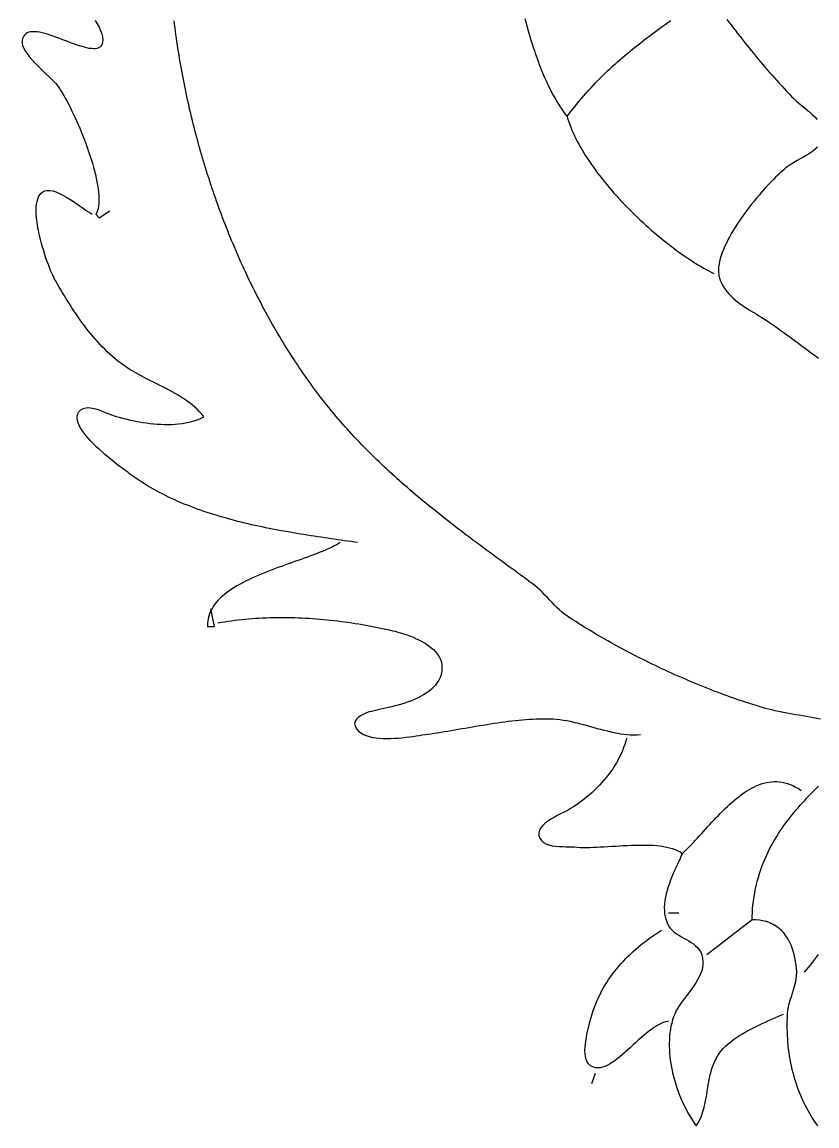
# Model space of a CAD drawing. Header units: millimetres. Extents: x 38 to 1443, y 33 to 1224.
# Drawn here: x 593.4 to 821.1, y 75.2 to 391.2 of the extents above; entities that cross this region are included whole.
import ezdxf

# ---------------------------------------------------------------- set-up
doc = ezdxf.new("R2010")
doc.units = ezdxf.units.MM
doc.layers.add('0_0_0', color=3, linetype='Continuous')

msp = doc.modelspace()

# ---------------------------------------------------------------- linework, layer by layer
at = {"layer": '0_0_0'}
for points in [[(737.39, 392.18), (737.67, 391.15), (737.95, 390.12), (738.25, 389.09), (738.55, 388.07), (738.85, 387.05), (739.17, 386.03), (739.49, 385.02), (739.81, 384.01), (740.15, 383.01), (740.49, 382.01), (740.83, 381.02), (741.19, 380.05), (741.55, 379.08), (741.92, 378.12), (742.3, 377.17), (742.68, 376.24), (743.08, 375.31), (743.48, 374.4), (743.89, 373.51), (744.31, 372.63), (744.74, 371.77), (745.17, 370.92), (745.62, 370.09), (746.07, 369.28), (746.54, 368.49), (747.01, 367.72), (747.49, 366.97), (747.99, 366.24), (748.49, 365.54), (749, 364.86), (749.52, 364.2), (750.19, 365.08), (750.86, 365.94), (751.53, 366.79), (752.2, 367.62), (752.87, 368.44), (753.55, 369.24), (754.23, 370.03), (754.9, 370.8), (755.59, 371.56), (756.27, 372.31), (756.95, 373.04), (757.64, 373.77), (758.33, 374.48), (759.03, 375.18), (759.72, 375.88), (760.42, 376.56), (761.13, 377.23), (761.83, 377.89), (762.54, 378.55), (763.25, 379.19), (763.97, 379.83), (764.69, 380.46), (765.41, 381.08), (766.14, 381.7), (766.87, 382.31), (767.61, 382.92), (768.34, 383.52), (769.09, 384.12), (769.84, 384.71), (770.59, 385.3), (771.35, 385.88), (772.11, 386.46), (772.88, 387.04), (773.65, 387.62), (774.42, 388.2), (775.21, 388.77), (775.99, 389.35), (776.79, 389.92), (777.59, 390.5), (778.39, 391.07), (779.2, 391.65)], [(795.26, 391.98), (795.86, 391.2), (796.48, 390.39), (797.1, 389.57), (797.73, 388.76), (798.36, 387.94), (799, 387.13), (799.63, 386.32), (800.27, 385.51), (800.91, 384.7), (801.56, 383.9), (802.21, 383.09), (802.86, 382.29), (803.51, 381.49), (804.17, 380.69), (804.84, 379.9), (805.5, 379.11), (806.17, 378.32), (806.84, 377.53), (807.52, 376.75), (808.2, 375.98), (808.89, 375.21), (809.58, 374.44), (810.27, 373.68), (810.97, 372.92), (811.68, 372.17), (812.39, 371.42), (813.1, 370.68), (813.82, 369.94), (814.54, 369.22), (815.13, 368.66), (815.8, 368.07), (816.54, 367.46), (817.32, 366.83), (818.12, 366.16), (818.92, 365.48), (819.71, 364.77), (820.46, 364.04), (821.15, 363.28)], [(614.39, 391.63), (614.96, 390.66), (615.47, 389.7), (615.91, 388.76), (616.25, 387.84), (616.48, 386.97), (616.57, 386.14), (616.51, 385.38), (616.27, 384.69), (616.03, 384.31), (615.71, 384.02), (615.34, 383.8), (614.9, 383.65), (614.41, 383.57), (613.87, 383.55), (613.28, 383.59), (612.65, 383.67), (611.97, 383.81), (611.27, 383.98), (610.53, 384.2), (609.76, 384.44), (608.97, 384.71), (608.17, 385), (607.34, 385.3), (606.51, 385.62), (605.66, 385.94), (604.82, 386.26), (603.97, 386.58), (603.13, 386.89), (602.3, 387.19), (601.48, 387.47), (600.68, 387.72), (599.9, 387.95), (599.14, 388.14), (598.42, 388.29), (597.72, 388.39), (597.06, 388.45), (596.44, 388.45), (595.87, 388.4), (595.35, 388.28), (594.87, 388.09), (594.46, 387.82), (594.1, 387.48), (593.81, 387.05), (593.59, 386.53), (593.45, 385.92), (593.43, 385.25), (593.58, 384.53), (593.88, 383.78), (594.32, 382.98), (594.86, 382.17), (595.5, 381.33), (596.22, 380.49), (596.99, 379.65), (597.8, 378.81), (598.63, 377.98), (599.46, 377.17), (600.27, 376.39), (601.05, 375.65), (601.77, 374.96), (602.41, 374.31), (602.96, 373.72), (603.4, 373.2), (603.76, 372.72), (604.14, 372.17), (604.54, 371.56), (604.95, 370.9), (605.37, 370.18), (605.8, 369.42), (606.25, 368.61), (606.7, 367.75), (607.16, 366.86), (607.62, 365.92), (608.08, 364.96), (608.55, 363.96), (609.01, 362.94), (609.48, 361.89), (609.93, 360.82), (610.38, 359.74), (610.83, 358.64), (611.26, 357.52), (611.68, 356.4), (612.09, 355.28), (612.48, 354.15), (612.86, 353.03), (613.22, 351.91), (613.56, 350.8), (613.87, 349.7), (614.16, 348.61), (614.43, 347.54), (614.67, 346.49), (614.88, 345.47), (615.06, 344.47), (615.21, 343.5), (615.33, 342.57), (615.4, 341.67), (615.44, 340.81), (615.44, 340), (615.4, 339.23), (615.32, 338.51), (615.19, 337.85), (615.02, 337.24), (614.8, 336.69), (614.52, 336.2), (615.52, 335.2), (618.52, 337.2)], [(822.06, 191.61), (821.05, 191.81), (820.04, 192), (819.02, 192.19), (818.01, 192.37), (817, 192.55), (815.99, 192.73), (814.98, 192.9), (813.98, 193.08), (812.98, 193.27), (811.99, 193.45), (811.02, 193.64), (810.05, 193.84), (809.09, 194.04), (808.15, 194.26), (807.22, 194.48), (806.3, 194.71), (805.4, 194.96), (804.52, 195.22), (803.63, 195.5), (802.73, 195.78), (801.82, 196.07), (800.91, 196.37), (800, 196.67), (799.08, 196.98), (798.16, 197.3), (797.24, 197.62), (796.32, 197.95), (795.39, 198.28), (794.46, 198.62), (793.53, 198.97), (792.6, 199.32), (791.66, 199.68), (790.73, 200.04), (789.79, 200.41), (788.85, 200.78), (787.91, 201.16), (786.97, 201.54), (786.03, 201.93), (785.09, 202.32), (784.15, 202.72), (783.21, 203.13), (782.27, 203.53), (781.33, 203.95), (780.4, 204.36), (779.46, 204.79), (778.52, 205.21), (777.59, 205.64), (776.65, 206.08), (775.72, 206.51), (774.79, 206.96), (773.87, 207.4), (772.94, 207.85), (772.02, 208.31), (771.1, 208.76), (770.18, 209.22), (769.27, 209.69), (768.36, 210.16), (767.45, 210.63), (766.55, 211.1), (765.65, 211.58), (764.76, 212.06), (763.87, 212.54), (762.98, 213.03), (762.1, 213.51), (761.23, 214.01), (760.36, 214.5), (759.49, 214.99), (758.63, 215.49), (757.78, 215.99), (756.93, 216.5), (756.09, 217), (755.26, 217.51), (754.43, 218.01), (753.61, 218.52), (752.8, 219.04), (751.99, 219.55), (751.19, 220.07), (750.4, 220.58), (749.61, 221.1), (748.81, 221.67), (748.05, 222.28), (747.31, 222.92), (746.59, 223.59), (745.9, 224.29), (745.21, 225), (744.54, 225.72), (743.86, 226.44), (743.18, 227.16), (742.49, 227.87), (741.79, 228.56), (741.06, 229.23), (740.31, 229.87), (739.52, 230.48), (738.7, 231.07), (737.88, 231.67), (737.06, 232.27), (736.24, 232.87), (735.42, 233.46), (734.6, 234.06), (733.78, 234.65), (732.96, 235.25), (732.15, 235.84), (731.33, 236.44), (730.52, 237.03), (729.71, 237.63), (728.89, 238.23), (728.08, 238.82), (727.27, 239.42), (726.46, 240.01), (725.66, 240.61), (724.85, 241.21), (724.05, 241.81), (723.24, 242.41), (722.44, 243.01), (721.64, 243.61), (720.84, 244.21), (720.05, 244.82), (719.25, 245.42), (718.46, 246.03), (717.67, 246.64), (716.88, 247.25), (716.09, 247.86), (715.3, 248.47), (714.52, 249.08), (713.74, 249.7), (712.96, 250.32), (712.18, 250.94), (711.4, 251.56), (710.63, 252.19), (709.86, 252.81), (709.09, 253.44), (708.32, 254.07), (707.55, 254.71), (706.79, 255.35), (706.03, 255.99), (705.27, 256.63), (704.52, 257.27), (703.77, 257.92), (703.02, 258.57), (702.27, 259.23), (701.53, 259.89), (700.79, 260.55), (700.05, 261.21), (699.31, 261.88), (698.58, 262.55), (697.85, 263.23), (697.12, 263.91), (696.4, 264.59), (695.68, 265.28), (694.96, 265.97), (694.25, 266.67), (693.53, 267.36), (692.83, 268.07), (692.12, 268.78), (691.42, 269.49), (690.72, 270.21), (690.03, 270.93), (689.34, 271.66), (688.65, 272.39), (687.97, 273.12), (687.29, 273.86), (686.61, 274.61), (685.94, 275.36), (685.27, 276.12), (684.61, 276.88), (683.95, 277.65), (683.29, 278.42), (682.64, 279.2), (681.99, 279.98), (681.34, 280.77), (680.7, 281.57), (680.07, 282.37), (679.49, 283.11), (678.91, 283.86), (678.34, 284.6), (677.77, 285.36), (677.2, 286.12), (676.64, 286.88), (676.08, 287.65), (675.53, 288.42), (674.97, 289.19), (674.42, 289.97), (673.88, 290.75), (673.34, 291.54), (672.8, 292.33), (672.26, 293.13), (671.73, 293.93), (671.21, 294.73), (670.68, 295.54), (670.16, 296.35), (669.64, 297.16), (669.13, 297.98), (668.62, 298.8), (668.11, 299.63), (667.61, 300.46), (667.11, 301.29), (666.62, 302.13), (666.12, 302.97), (665.63, 303.81), (665.15, 304.66), (664.67, 305.51), (664.19, 306.36), (663.72, 307.22), (663.25, 308.08), (662.78, 308.94), (662.32, 309.81), (661.86, 310.68), (661.4, 311.55), (660.95, 312.43), (660.5, 313.31), (660.06, 314.19), (659.62, 315.07), (659.18, 315.96), (658.74, 316.85), (658.31, 317.74), (657.89, 318.64), (657.47, 319.54), (657.05, 320.44), (656.63, 321.34), (656.22, 322.25), (655.81, 323.16), (655.41, 324.07), (655.01, 324.98), (654.62, 325.9), (654.22, 326.82), (653.84, 327.74), (653.45, 328.66), (653.07, 329.59), (652.69, 330.52), (652.32, 331.45), (651.95, 332.38), (651.59, 333.31), (651.22, 334.25), (650.87, 335.19), (650.51, 336.12), (650.16, 337.07), (649.82, 338.01), (649.47, 338.96), (649.14, 339.9), (648.8, 340.85), (648.47, 341.8), (648.15, 342.75), (647.82, 343.71), (647.5, 344.66), (647.19, 345.62), (646.88, 346.58), (646.57, 347.54), (646.27, 348.5), (645.97, 349.46), (645.68, 350.43), (645.39, 351.39), (645.1, 352.36), (644.82, 353.33), (644.54, 354.29), (644.26, 355.26), (643.99, 356.24), (643.72, 357.21), (643.46, 358.18), (643.2, 359.15), (642.95, 360.13), (642.7, 361.1), (642.45, 362.08), (642.21, 363.06), (641.97, 364.04), (641.74, 365.01), (641.51, 365.99), (641.28, 366.97), (641.06, 367.95), (640.84, 368.93), (640.63, 369.92), (640.42, 370.9), (640.21, 371.88), (640.01, 372.86), (639.82, 373.84), (639.62, 374.83), (639.43, 375.81), (639.25, 376.79), (639.07, 377.78), (638.89, 378.76), (638.72, 379.74), (638.55, 380.73), (638.39, 381.71), (638.23, 382.7), (638.08, 383.68), (637.93, 384.66), (637.78, 385.65), (637.64, 386.63), (637.5, 387.61), (637.37, 388.59), (637.24, 389.58), (637.11, 390.56), (636.99, 391.54)], [(749.52, 364.2), (749.75, 363.43), (750, 362.65), (750.28, 361.86), (750.58, 361.07), (750.9, 360.27), (751.25, 359.47), (751.62, 358.66), (752.02, 357.85), (752.43, 357.04), (752.87, 356.22), (753.33, 355.4), (753.8, 354.58), (754.3, 353.75), (754.81, 352.93), (755.34, 352.1), (755.89, 351.28), (756.46, 350.45), (757.05, 349.62), (757.64, 348.8), (758.26, 347.97), (758.89, 347.15), (759.53, 346.33), (760.19, 345.51), (760.86, 344.69), (761.54, 343.88), (762.23, 343.07), (762.94, 342.26), (763.65, 341.46), (764.38, 340.67), (765.11, 339.88), (765.85, 339.09), (766.61, 338.31), (767.37, 337.54), (768.13, 336.78), (768.9, 336.02), (769.68, 335.27), (770.47, 334.53), (771.26, 333.8), (772.05, 333.07), (772.85, 332.36), (773.64, 331.66), (774.45, 330.96), (775.25, 330.28), (776.06, 329.61), (776.86, 328.95), (777.67, 328.3), (778.47, 327.67), (779.28, 327.05), (780.08, 326.44), (780.88, 325.84), (781.68, 325.26), (782.47, 324.7), (783.26, 324.15), (784.05, 323.61), (784.83, 323.09), (785.6, 322.59), (786.37, 322.1), (787.13, 321.63), (787.89, 321.18), (788.63, 320.75), (789.37, 320.33), (790.1, 319.94), (790.82, 319.56), (791.52, 319.2)], [(821.23, 355.43), (820.53, 354.8), (819.76, 354.19), (818.93, 353.62), (818.07, 353.07), (817.19, 352.55), (816.31, 352.04), (815.45, 351.56), (814.62, 351.09), (813.85, 350.63), (813.14, 350.18), (812.52, 349.74), (812.05, 349.36), (811.54, 348.93), (810.99, 348.45), (810.42, 347.93), (809.83, 347.37), (809.21, 346.77), (808.58, 346.14), (807.92, 345.46), (807.25, 344.76), (806.57, 344.02), (805.88, 343.26), (805.18, 342.47), (804.48, 341.65), (803.77, 340.81), (803.07, 339.95), (802.37, 339.08), (801.67, 338.19), (800.98, 337.28), (800.31, 336.36), (799.64, 335.44), (798.99, 334.5), (798.36, 333.56), (797.76, 332.62), (797.17, 331.68), (796.61, 330.73), (796.08, 329.8), (795.58, 328.86), (795.12, 327.94), (794.69, 327.02), (794.3, 326.12), (793.95, 325.23), (793.64, 324.35), (793.38, 323.5), (793.17, 322.66), (793.02, 321.85), (792.91, 321.06), (792.87, 320.3), (792.88, 319.57), (792.95, 318.87), (793.09, 318.2), (793.38, 317.29), (793.74, 316.43), (794.17, 315.61), (794.67, 314.83), (795.23, 314.09), (795.84, 313.38), (796.5, 312.7), (797.2, 312.05), (797.93, 311.43), (798.7, 310.83), (799.49, 310.26), (800.3, 309.7), (801.13, 309.17), (801.96, 308.64), (802.79, 308.13), (803.63, 307.63), (804.45, 307.14), (805.25, 306.65), (806.04, 306.16), (806.8, 305.67), (807.52, 305.18), (808.36, 304.6), (809.19, 304.02), (810.01, 303.43), (810.84, 302.84), (811.66, 302.25), (812.48, 301.65), (813.3, 301.05), (814.12, 300.45), (814.94, 299.85), (815.75, 299.25), (816.57, 298.64), (817.39, 298.04), (818.2, 297.43), (819.02, 296.83), (819.83, 296.22), (820.65, 295.62), (821.47, 295.01)], [(689.52, 242.2), (688.6, 242.33), (687.66, 242.47), (686.72, 242.6), (685.78, 242.73), (684.83, 242.87), (683.88, 243), (682.92, 243.14), (681.96, 243.28), (680.99, 243.42), (680.02, 243.56), (679.04, 243.71), (678.07, 243.86), (677.09, 244.01), (676.11, 244.16), (675.12, 244.31), (674.13, 244.47), (673.14, 244.63), (672.15, 244.8), (671.16, 244.96), (670.16, 245.13), (669.17, 245.31), (668.17, 245.49), (667.17, 245.67), (666.17, 245.86), (665.18, 246.05), (664.18, 246.25), (663.18, 246.45), (662.18, 246.66), (661.18, 246.87), (660.19, 247.09), (659.19, 247.31), (658.2, 247.54), (657.21, 247.77), (656.22, 248.02), (655.23, 248.26), (654.24, 248.52), (653.26, 248.78), (652.28, 249.04), (651.3, 249.32), (650.33, 249.6), (649.36, 249.89), (648.39, 250.19), (647.43, 250.49), (646.47, 250.8), (645.51, 251.12), (644.56, 251.45), (643.62, 251.79), (642.68, 252.13), (641.74, 252.49), (640.81, 252.85), (639.89, 253.22), (638.97, 253.6), (638.06, 253.99), (637.16, 254.39), (636.26, 254.8), (635.37, 255.22), (634.48, 255.65), (633.61, 256.1), (632.74, 256.55), (631.88, 257.01), (631.03, 257.48), (630.18, 257.97), (629.35, 258.46), (628.52, 258.97), (627.7, 259.49), (626.89, 260.02), (626.09, 260.56), (625.3, 261.11), (624.52, 261.68), (624.14, 261.96), (623.67, 262.3), (623.14, 262.7), (622.53, 263.15), (621.87, 263.65), (621.16, 264.19), (620.41, 264.77), (619.62, 265.38), (618.81, 266.03), (617.99, 266.71), (617.16, 267.42), (616.32, 268.14), (615.5, 268.88), (614.69, 269.64), (613.9, 270.41), (613.15, 271.18), (612.44, 271.96), (611.78, 272.73), (611.18, 273.5), (610.64, 274.26), (610.17, 275.01), (609.79, 275.74), (609.49, 276.45), (609.3, 277.14), (609.21, 277.8), (609.23, 278.43), (609.38, 279.03), (609.66, 279.58), (610.22, 280.21), (610.9, 280.6), (611.69, 280.79), (612.56, 280.81), (613.48, 280.7), (614.44, 280.48), (615.4, 280.17), (616.35, 279.83), (617.26, 279.46), (618.11, 279.11), (618.87, 278.81), (619.52, 278.58), (620.39, 278.32), (621.27, 278.07), (622.19, 277.83), (623.12, 277.59), (624.08, 277.36), (625.05, 277.15), (626.04, 276.94), (627.04, 276.76), (628.05, 276.59), (629.07, 276.43), (630.09, 276.3), (631.12, 276.19), (632.15, 276.1), (633.19, 276.04), (634.21, 276), (635.24, 275.99), (636.25, 276.01), (637.26, 276.06), (638.26, 276.15), (639.24, 276.27), (640.2, 276.42), (641.15, 276.61), (642.07, 276.85), (642.98, 277.12), (643.85, 277.44), (644.7, 277.8), (645.52, 278.2), (644.91, 278.95), (644.26, 279.66), (643.58, 280.34), (642.87, 280.99), (642.14, 281.61), (641.38, 282.2), (640.6, 282.77), (639.8, 283.32), (638.97, 283.85), (638.14, 284.37), (637.28, 284.87), (636.42, 285.35), (635.54, 285.82), (634.66, 286.29), (633.77, 286.74), (632.87, 287.19), (631.98, 287.64), (631.08, 288.09), (630.18, 288.53), (629.29, 288.98), (628.4, 289.44), (627.52, 289.9), (626.65, 290.37), (625.8, 290.85), (624.95, 291.35), (624.12, 291.86), (623.31, 292.38), (622.52, 292.93), (621.7, 293.54), (620.89, 294.16), (620.09, 294.8), (619.32, 295.46), (618.56, 296.13), (617.82, 296.82), (617.09, 297.53), (616.38, 298.24), (615.68, 298.97), (615, 299.72), (614.33, 300.47), (613.68, 301.24), (613.03, 302.02), (612.4, 302.8), (611.78, 303.6), (611.17, 304.41), (610.57, 305.22), (609.98, 306.05), (609.4, 306.88), (608.83, 307.72), (608.27, 308.56), (607.71, 309.41), (607.16, 310.26), (606.62, 311.12), (606.08, 311.98), (605.55, 312.85), (605.02, 313.72), (604.5, 314.59), (603.98, 315.46), (603.47, 316.33), (602.96, 317.2), (602.73, 317.61), (602.48, 318.11), (602.21, 318.7), (601.91, 319.36), (601.6, 320.1), (601.28, 320.91), (600.95, 321.77), (600.61, 322.69), (600.28, 323.65), (599.94, 324.66), (599.62, 325.69), (599.3, 326.75), (598.99, 327.83), (598.71, 328.92), (598.44, 330.02), (598.2, 331.12), (597.98, 332.21), (597.8, 333.28), (597.65, 334.33), (597.54, 335.36), (597.48, 336.35), (597.46, 337.3), (597.49, 338.2), (597.57, 339.04), (597.71, 339.83), (597.91, 340.54), (598.18, 341.18), (598.51, 341.74), (598.92, 342.21), (599.4, 342.59), (599.96, 342.86), (600.63, 343.01), (601.39, 343), (602.21, 342.84), (603.08, 342.57), (604, 342.19), (604.95, 341.73), (605.92, 341.19), (606.89, 340.61), (607.86, 339.99), (608.81, 339.35), (609.74, 338.72), (610.62, 338.1), (611.45, 337.53), (612.22, 337.01), (612.92, 336.56), (613.52, 336.2)], [(684.52, 242.2), (684, 241.87), (683.44, 241.54), (682.84, 241.21), (682.2, 240.89), (681.53, 240.57), (680.82, 240.25), (680.09, 239.93), (679.33, 239.61), (678.54, 239.3), (677.72, 238.98), (676.89, 238.66), (676.03, 238.35), (675.15, 238.03), (674.26, 237.71), (673.35, 237.38), (672.42, 237.06), (671.49, 236.73), (670.55, 236.4), (669.6, 236.06), (668.64, 235.72), (667.68, 235.37), (666.72, 235.02), (665.76, 234.67), (664.8, 234.3), (663.84, 233.93), (662.89, 233.56), (661.95, 233.17), (661.02, 232.78), (660.1, 232.38), (659.19, 231.97), (658.3, 231.55), (657.43, 231.12), (656.57, 230.68), (655.74, 230.22), (654.93, 229.76), (654.15, 229.29), (653.39, 228.8), (652.66, 228.3), (651.96, 227.79), (651.3, 227.26), (650.67, 226.72), (650.08, 226.16), (649.52, 225.59), (649.01, 225.01), (648.54, 224.41), (648.11, 223.79), (647.73, 223.15), (647.4, 222.5), (647.12, 221.83), (646.89, 221.14), (646.71, 220.44), (646.59, 219.71), (646.53, 218.97), (646.52, 218.2), (648.52, 218.2), (647.52, 223.2)], [(649.52, 219.2), (650.48, 219.37), (651.44, 219.53), (652.4, 219.68), (653.37, 219.82), (654.35, 219.95), (655.33, 220.07), (656.32, 220.18), (657.31, 220.28), (658.3, 220.37), (659.3, 220.45), (660.31, 220.52), (661.31, 220.58), (662.32, 220.64), (663.34, 220.68), (664.35, 220.71), (665.37, 220.74), (666.39, 220.75), (667.42, 220.76), (668.44, 220.76), (669.47, 220.75), (670.49, 220.73), (671.52, 220.7), (672.55, 220.67), (673.58, 220.62), (674.61, 220.57), (675.63, 220.51), (676.66, 220.44), (677.69, 220.37), (678.71, 220.29), (679.74, 220.2), (680.76, 220.1), (681.78, 219.99), (682.8, 219.88), (683.82, 219.76), (684.83, 219.63), (685.84, 219.5), (686.85, 219.36), (687.85, 219.21), (688.85, 219.06), (689.85, 218.9), (690.84, 218.73), (691.83, 218.56), (692.81, 218.38), (693.79, 218.2), (694.76, 218.01), (695.72, 217.81), (696.68, 217.61), (697.64, 217.4), (698.58, 217.18), (699.52, 216.96), (700.24, 216.79), (701.01, 216.58), (701.83, 216.34), (702.69, 216.07), (703.58, 215.77), (704.48, 215.44), (705.4, 215.07), (706.31, 214.67), (707.21, 214.24), (708.09, 213.77), (708.94, 213.27), (709.76, 212.73), (710.52, 212.15), (711.22, 211.54), (711.86, 210.89), (712.42, 210.21), (712.89, 209.49), (713.26, 208.72), (713.52, 207.92), (713.67, 207.08), (713.69, 206.2), (713.6, 205.28), (713.41, 204.41), (713.13, 203.59), (712.77, 202.82), (712.33, 202.09), (711.82, 201.4), (711.25, 200.76), (710.61, 200.15), (709.92, 199.59), (709.18, 199.06), (708.39, 198.56), (707.57, 198.1), (706.71, 197.67), (705.83, 197.27), (704.92, 196.89), (703.99, 196.55), (703.05, 196.23), (702.11, 195.93), (701.17, 195.65), (700.23, 195.4), (699.3, 195.16), (698.38, 194.94), (697.49, 194.73), (696.62, 194.54), (695.79, 194.35), (694.99, 194.18), (694.23, 194.02), (693.53, 193.86), (692.86, 193.68), (692.1, 193.43), (691.3, 193.09), (690.52, 192.68), (689.81, 192.2), (689.23, 191.64), (688.84, 191.02), (688.67, 190.34), (688.8, 189.59), (689.28, 188.79), (689.82, 188.2), (690.46, 187.7), (691.19, 187.28), (691.98, 186.93), (692.85, 186.65), (693.77, 186.42), (694.75, 186.26), (695.76, 186.15), (696.81, 186.09), (697.88, 186.07), (698.97, 186.09), (700.06, 186.14), (701.15, 186.21), (702.24, 186.31), (703.3, 186.43), (704.34, 186.56), (705.34, 186.7), (706.3, 186.84), (707.21, 186.98), (708.05, 187.11), (708.83, 187.23), (709.52, 187.33), (710.47, 187.47), (711.42, 187.61), (712.38, 187.76), (713.36, 187.91), (714.34, 188.07), (715.32, 188.23), (716.32, 188.4), (717.32, 188.57), (718.32, 188.74), (719.34, 188.92), (720.35, 189.09), (721.37, 189.27), (722.39, 189.44), (723.42, 189.61), (724.45, 189.79), (725.48, 189.95), (726.51, 190.12), (727.54, 190.28), (728.57, 190.44), (729.6, 190.59), (730.62, 190.74), (731.65, 190.88), (732.67, 191.01), (733.69, 191.13), (734.71, 191.24), (735.72, 191.35), (736.73, 191.44), (737.73, 191.53), (738.72, 191.6), (739.71, 191.66), (740.69, 191.71), (741.66, 191.74), (742.63, 191.76), (743.58, 191.76), (744.52, 191.75), (745.51, 191.7), (746.49, 191.63), (747.47, 191.51), (748.45, 191.37), (749.42, 191.2), (750.4, 191.01), (751.37, 190.8), (752.35, 190.57), (753.32, 190.32), (754.29, 190.07), (755.26, 189.81), (756.23, 189.54), (757.2, 189.27), (758.16, 189), (759.12, 188.74), (760.08, 188.49), (761.04, 188.25), (762, 188.02), (762.96, 187.82), (763.91, 187.63), (764.86, 187.47), (765.81, 187.34), (766.76, 187.23), (767.7, 187.17), (768.65, 187.14), (769.59, 187.15), (770.52, 187.2)], [(766.52, 186.2), (766.29, 185.29), (766.02, 184.38), (765.71, 183.48), (765.36, 182.58), (764.98, 181.7), (764.56, 180.82), (764.11, 179.96), (763.62, 179.1), (763.11, 178.26), (762.57, 177.43), (762, 176.61), (761.41, 175.81), (760.79, 175.02), (760.15, 174.25), (759.49, 173.49), (758.81, 172.76), (758.12, 172.04), (757.4, 171.33), (756.68, 170.65), (755.94, 169.99), (755.19, 169.35), (754.42, 168.74), (753.66, 168.14), (752.88, 167.57), (752.1, 167.02), (751.31, 166.5), (750.52, 166.01), (749.95, 165.68), (749.25, 165.32), (748.45, 164.92), (747.59, 164.49), (746.69, 164.02), (745.77, 163.52), (744.88, 162.98), (744.03, 162.42), (743.25, 161.81), (742.57, 161.18), (742.03, 160.51), (741.64, 159.82), (741.43, 159.09), (741.45, 158.33), (741.7, 157.51), (742.14, 156.85), (742.74, 156.32), (743.47, 155.92), (744.31, 155.62), (745.23, 155.4), (746.2, 155.26), (747.2, 155.17), (748.18, 155.13), (749.14, 155.11), (750.03, 155.09), (750.84, 155.07), (751.52, 155.03), (752.35, 154.97), (753.22, 154.92), (754.13, 154.9), (755.07, 154.9), (756.03, 154.92), (757.03, 154.95), (758.05, 154.99), (759.09, 155.04), (760.15, 155.1), (761.23, 155.17), (762.31, 155.24), (763.41, 155.3), (764.51, 155.37), (765.61, 155.43), (766.72, 155.49), (767.82, 155.54), (768.91, 155.57), (770, 155.6), (771.07, 155.6), (772.13, 155.59), (773.17, 155.56), (774.19, 155.51), (775.18, 155.43), (776.15, 155.32), (777.09, 155.18), (777.99, 155.02), (778.85, 154.81), (779.68, 154.57), (780.46, 154.29), (781.2, 153.97), (781.89, 153.61), (782.52, 153.2), (783.04, 153.67), (783.56, 154.16), (784.08, 154.68), (784.62, 155.22), (785.16, 155.78), (785.71, 156.36), (786.27, 156.96), (786.83, 157.57), (787.4, 158.2), (787.98, 158.83), (788.56, 159.48), (789.15, 160.13), (789.75, 160.79), (790.36, 161.45), (790.97, 162.11), (791.59, 162.77), (792.21, 163.43), (792.84, 164.09), (793.48, 164.74), (794.12, 165.39), (794.77, 166.02), (795.42, 166.64), (796.08, 167.25), (796.75, 167.84), (797.42, 168.42), (798.09, 168.97), (798.78, 169.51), (799.46, 170.02), (800.16, 170.51), (800.85, 170.97), (801.56, 171.41), (802.26, 171.81), (802.98, 172.18), (803.69, 172.52), (804.42, 172.82), (805.14, 173.08), (805.87, 173.31), (806.61, 173.49), (807.35, 173.63), (808.09, 173.72), (808.84, 173.76), (809.59, 173.76), (810.35, 173.7), (811.11, 173.6), (811.87, 173.43), (812.64, 173.21), (813.41, 172.94), (814.18, 172.6), (814.96, 172.2), (815.74, 171.73), (816.52, 171.2)], [(821.31, 75.17), (820.73, 76), (820.17, 76.83), (819.63, 77.68), (819.12, 78.53), (818.62, 79.4), (818.15, 80.27), (817.69, 81.15), (817.26, 82.04), (816.85, 82.93), (816.45, 83.84), (816.08, 84.75), (815.72, 85.67), (815.39, 86.6), (815.08, 87.53), (814.78, 88.47), (814.5, 89.41), (814.25, 90.36), (814.01, 91.32), (813.79, 92.28), (813.59, 93.25), (813.41, 94.22), (813.24, 95.2), (813.1, 96.18), (812.97, 97.17), (812.86, 98.16), (812.77, 99.15), (812.69, 100.15), (812.63, 101.15), (812.59, 102.15), (812.57, 103.16), (812.56, 104.17), (812.58, 105.18), (812.6, 106.19), (812.65, 107.2), (812.74, 108.22), (812.92, 109.23), (813.15, 110.22), (813.43, 111.21), (813.74, 112.19), (814.06, 113.18), (814.37, 114.16), (814.66, 115.14), (814.92, 116.13), (815.12, 117.13), (815.25, 118.14), (815.3, 119.16), (815.25, 120.2), (815.12, 121.26), (814.96, 122.28), (814.77, 123.27), (814.55, 124.23), (814.29, 125.16), (814, 126.05), (813.68, 126.9), (813.31, 127.72), (812.91, 128.49), (812.47, 129.22), (811.99, 129.91), (811.46, 130.55), (810.89, 131.15), (810.28, 131.69), (809.62, 132.19), (808.91, 132.64), (808.15, 133.03), (807.35, 133.37), (806.49, 133.66), (805.58, 133.88), (804.62, 134.05), (803.6, 134.16), (802.52, 134.2), (802.55, 135.27), (802.59, 136.32), (802.66, 137.35), (802.75, 138.38), (802.86, 139.39), (803, 140.39), (803.15, 141.38), (803.33, 142.35), (803.52, 143.32), (803.74, 144.27), (803.97, 145.21), (804.22, 146.14), (804.5, 147.06), (804.79, 147.97), (805.09, 148.86), (805.42, 149.75), (805.76, 150.62), (806.12, 151.49), (806.5, 152.35), (806.89, 153.19), (807.3, 154.03), (807.72, 154.86), (808.16, 155.68), (808.62, 156.48), (809.08, 157.29), (809.57, 158.08), (810.06, 158.86), (810.57, 159.64), (811.09, 160.4), (811.63, 161.16), (812.17, 161.92), (812.73, 162.66), (813.3, 163.4), (813.88, 164.13), (814.47, 164.85), (815.07, 165.57), (815.68, 166.28), (816.3, 166.99), (816.93, 167.69), (817.57, 168.38), (818.21, 169.07), (818.87, 169.75), (819.53, 170.42), (820.2, 171.1), (820.88, 171.76), (821.56, 172.42)], [(782.52, 153.2), (782.2, 152.48), (781.86, 151.71), (781.49, 150.91), (781.11, 150.08), (780.71, 149.21), (780.32, 148.32), (779.92, 147.41), (779.54, 146.47), (779.16, 145.52), (778.81, 144.56), (778.48, 143.58), (778.18, 142.61), (777.92, 141.63), (777.7, 140.65), (777.53, 139.67), (777.42, 138.71), (777.36, 137.76), (777.37, 136.82), (777.45, 135.9), (777.61, 135.01), (777.85, 134.14), (778.18, 133.31), (778.6, 132.5), (779.08, 131.82), (779.62, 131.21), (780.22, 130.67), (780.87, 130.19), (781.55, 129.74), (782.25, 129.32), (782.97, 128.92), (783.68, 128.53), (784.39, 128.13), (785.08, 127.71), (785.73, 127.26), (786.33, 126.76), (786.89, 126.21), (787.37, 125.59), (787.78, 124.89), (788.1, 124.11), (788.32, 123.21), (788.43, 122.2), (788.42, 121.32), (788.29, 120.44), (788.06, 119.56), (787.74, 118.7), (787.35, 117.85), (786.89, 117), (786.37, 116.15), (785.82, 115.32), (785.23, 114.49), (784.62, 113.66), (783.99, 112.84), (783.38, 112.03), (782.77, 111.22), (782.19, 110.41), (781.64, 109.6), (781.14, 108.8), (780.7, 108), (780.33, 107.2), (780, 106.36), (779.72, 105.5), (779.47, 104.62), (779.26, 103.72), (779.09, 102.8), (778.96, 101.87), (778.86, 100.92), (778.8, 99.96), (778.76, 98.98), (778.77, 98), (778.8, 97.01), (778.86, 96.02), (778.96, 95.02), (779.08, 94.02), (779.23, 93.01), (779.4, 92.01), (779.6, 91.01), (779.83, 90.01), (780.08, 89.02), (780.35, 88.04), (780.65, 87.06), (780.96, 86.09), (781.3, 85.14), (781.65, 84.2), (782.03, 83.27), (782.42, 82.36), (782.82, 81.47), (783.24, 80.6), (783.68, 79.75), (784.12, 78.93), (784.58, 78.13), (785.05, 77.35), (785.54, 76.6), (786.03, 75.89), (786.52, 75.2), (787.04, 76.05), (787.5, 76.91), (787.89, 77.79), (788.23, 78.67), (788.52, 79.57), (788.77, 80.48), (788.99, 81.4), (789.18, 82.32), (789.35, 83.25), (789.51, 84.18), (789.66, 85.12), (789.8, 86.06), (789.95, 86.99), (790.12, 87.93), (790.3, 88.86), (790.5, 89.79), (790.74, 90.71), (791.01, 91.62), (791.33, 92.53), (791.7, 93.42), (792.12, 94.31), (792.61, 95.18), (793.1, 95.92), (793.64, 96.64), (794.25, 97.33), (794.91, 98), (795.63, 98.64), (796.38, 99.27), (797.18, 99.88), (798.01, 100.46), (798.87, 101.03), (799.76, 101.58), (800.67, 102.1), (801.6, 102.61), (802.54, 103.11), (803.48, 103.58), (804.43, 104.04), (805.37, 104.49), (806.31, 104.92), (807.24, 105.33), (808.15, 105.73), (809.03, 106.12), (809.9, 106.49), (810.73, 106.85), (811.52, 107.2)], [(778.52, 136.2), (781.52, 136.2)], [(802.52, 134.2), (789.52, 124.2)], [(778.52, 105.2), (777.77, 105.01), (777.01, 104.74), (776.25, 104.4), (775.48, 103.99), (774.7, 103.51), (773.92, 102.99), (773.14, 102.41), (772.36, 101.8), (771.57, 101.15), (770.79, 100.48), (770.01, 99.79), (769.23, 99.08), (768.45, 98.38), (767.67, 97.67), (766.9, 96.97), (766.14, 96.29), (765.38, 95.63), (764.62, 94.99), (763.88, 94.4), (763.14, 93.85), (762.42, 93.35), (761.7, 92.9), (761, 92.52), (760.3, 92.22), (759.62, 91.98), (758.96, 91.84), (758.31, 91.79), (757.67, 91.83), (756.86, 92.05), (756.2, 92.41), (755.67, 92.91), (755.26, 93.52), (754.96, 94.22), (754.77, 95.01), (754.66, 95.86), (754.63, 96.75), (754.66, 97.68), (754.75, 98.62), (754.87, 99.56), (755.03, 100.48), (755.21, 101.36), (755.39, 102.19), (755.57, 102.95), (755.74, 103.63), (755.87, 104.2), (756.12, 105.23), (756.4, 106.24), (756.7, 107.23), (757.02, 108.21), (757.36, 109.17), (757.73, 110.11), (758.11, 111.04), (758.52, 111.94), (758.95, 112.84), (759.41, 113.71), (759.88, 114.57), (760.37, 115.42), (760.89, 116.25), (761.42, 117.07), (761.97, 117.87), (762.54, 118.66), (763.13, 119.43), (763.74, 120.19), (764.36, 120.93), (765.01, 121.66), (765.67, 122.38), (766.34, 123.09), (767.04, 123.78), (767.75, 124.46), (768.47, 125.13), (769.22, 125.79), (769.97, 126.43), (770.74, 127.07), (771.53, 127.69), (772.33, 128.3), (773.14, 128.9), (773.97, 129.49), (774.81, 130.07), (775.66, 130.64), (776.52, 131.2)], [(817.52, 119.2), (818.07, 119.85), (818.62, 120.52), (819.18, 121.23), (819.75, 121.95), (820.33, 122.7), (820.92, 123.46), (821.52, 124.23)], [(757.52, 90.2), (756.52, 87.2)]]:
    msp.add_lwpolyline(points, dxfattribs=at)

doc.saveas('drawing.dxf')
